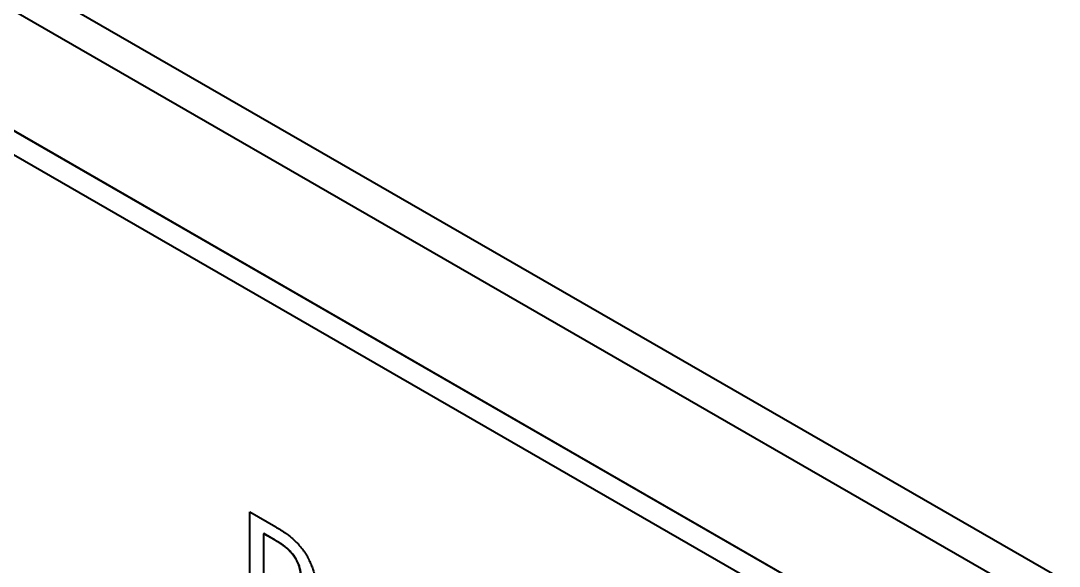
# Model space of a CAD drawing. Header units: millimetres. Extents: x 0 to 4205, y 0 to 2970.
# Drawn here: x 3804.05 to 3821.75, y 2368.9 to 2378.19 of the extents above; entities that cross this region are included whole.
import ezdxf

# ---------------------------------------------------------------- set-up
doc = ezdxf.new("R2010")
doc.units = ezdxf.units.MM
doc.header["$LTSCALE"] = 5
doc.layers.add('가시적인 것(ISO)', color=3, linetype='Continuous', lineweight=40)
doc.layers.add('가시적인 좁은 것(ISO)', color=3, linetype='Continuous', lineweight=35)

msp = doc.modelspace()

# ---------------------------------------------------------------- linework, layer by layer
at = {"layer": '가시적인 것(ISO)'}
for p, q in [((3779.1405, 2393.2519), (3835.7091, 2360.6762)), ((3778.6102, 2392.9465), (3835.1788, 2360.3708)), ((3831.6397, 2360.3609), (3782.1422, 2388.8646)), ((3782.1457, 2388.8666), (3831.6432, 2360.3629)), ((3782.4661, 2388.2693), (3831.3158, 2360.1386)), ((3807.9574, 2369.8238), (3808.4015, 2369.5681)), ((3807.9574, 2367.7799), (3807.9574, 2369.8238)), ((3807.961, 2367.782), (3807.961, 2369.8218)), ((3808.1959, 2369.4554), (3808.1924, 2369.4533)), ((3808.1924, 2369.4533), (3808.1924, 2368.6384)), ((3808.3872, 2369.3411), (3808.1924, 2369.4533)), ((3808.3907, 2369.3432), (3808.1959, 2369.4554))]:
    msp.add_line(p, q, dxfattribs=at)
for points in [[(3808.4015, 2369.5681), (3808.5591, 2369.4773), (3808.7797, 2369.2907), (3808.8642, 2369.1741)], [(3808.7024, 2369.0818), (3808.6465, 2369.157), (3808.4975, 2369.2776), (3808.3872, 2369.3411)], [(3808.8642, 2369.1741), (3808.9631, 2369.0393), (3809.0748, 2368.7348), (3809.0748, 2368.5642)], [(3808.8299, 2368.697), (3808.8299, 2368.803), (3808.7668, 2368.995), (3808.7024, 2369.0818)]]:
    msp.add_open_spline(points, degree=2, dxfattribs=at)
for points, knots in [([(3808.7059, 2369.0838), (3808.6664, 2369.137), (3808.6221, 2369.1817), (3808.5432, 2369.2455), (3808.4877, 2369.2873), (3808.3907, 2369.3432)], [-0.20073249, -0.20073249, -0.20073249, -0.20073249, -0.08226158, -0.08226158, 0, 0, 0, 0]), ([(3808.8334, 2368.699), (3808.8334, 2368.7405), (3808.8298, 2368.7844), (3808.8101, 2368.8823), (3808.7948, 2368.9237), (3808.7621, 2368.9992), (3808.7363, 2369.0429), (3808.7059, 2369.0838)], [-0.066393617, -0.066393617, -0.066393617, -0.066393617, -0.049983575, -0.049983575, -0.030972939, -0.030972939, 0, 0, 0, 0])]:
    msp.add_open_spline(points, degree=3, knots=knots, dxfattribs=at)
at = {"layer": '가시적인 좁은 것(ISO)'}
for p, q in [((3808.3907, 2369.3432), (3808.3872, 2369.3411)), ((3808.7059, 2369.0838), (3808.7024, 2369.0818))]:
    msp.add_line(p, q, dxfattribs=at)

doc.saveas('drawing.dxf')
